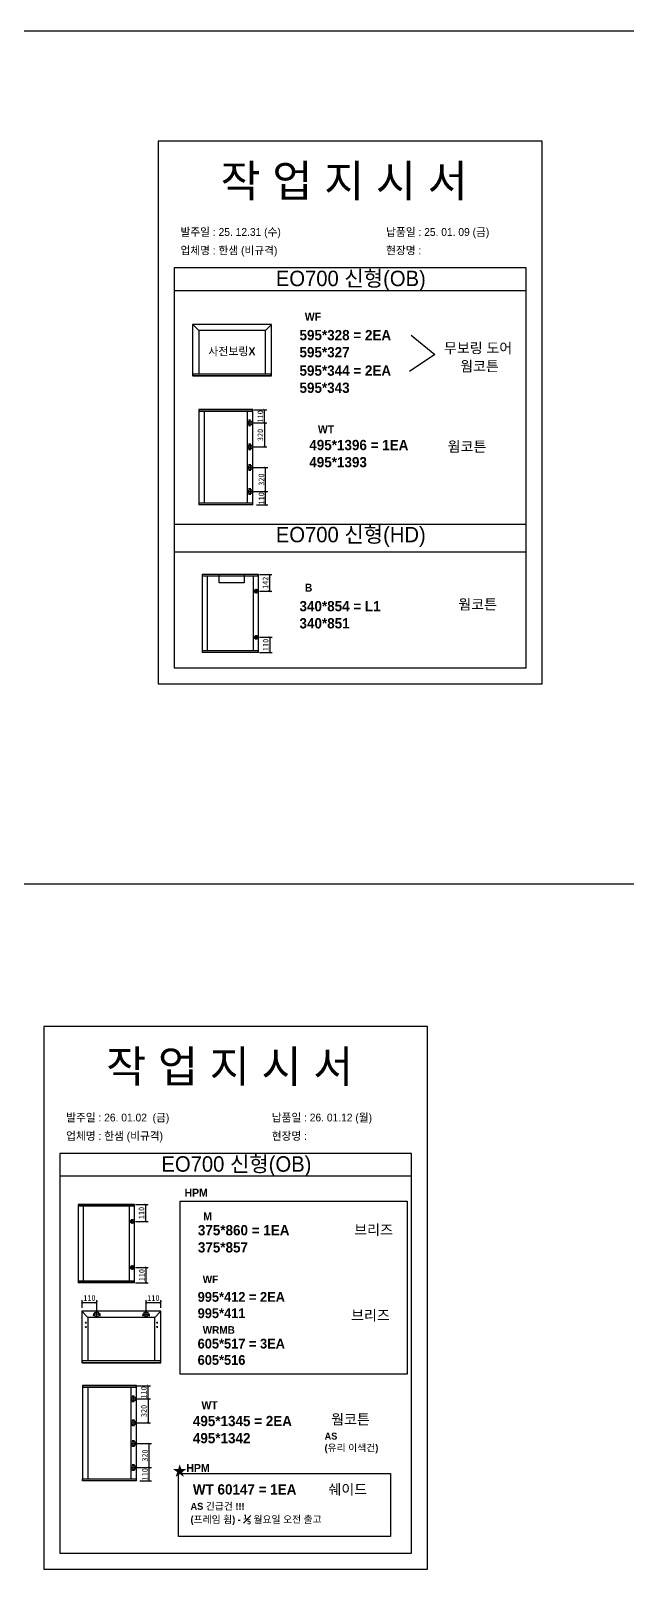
# Model space of a CAD drawing. Header units: millimetres. Extents: x -44117 to 256353, y -2095463 to 65325.
# Drawn here: x 114944 to 117555, y -602945 to -596208 of the extents above; entities that cross this region are included whole.
import ezdxf

# ---------------------------------------------------------------- set-up
doc = ezdxf.new("R2010")
doc.units = ezdxf.units.MM
doc.header["$LTSCALE"] = 10
doc.layers.add('Layer1', color=7, linetype='Continuous', lineweight=70)
doc.styles.add('MtX_Gulim', font='')
doc.styles.get('MtX_Gulim').set_extended_font_data('Gulim', bold=True)
doc.dimstyles.new('ISO-25', dxfattribs={"dimtxt": 2.5, "dimasz": 2.5, "dimexe": 1, "dimexo": 1, "dimtad": 1, "dimtxsty": 'Standard', "dimblk": 'ARCHTICK', "dimcen": 2.5, "dimadec": 0, "dimazin": 0, "dimtfac": 1, "dimtmove": 0, "dimatfit": 3, "dimfxl": 0, "dimarcsym": 0})

# ---------------------------------------------------------------- blocks, each defined once
blk = doc.blocks.new('_ArchTick')
at = {"color": 0, "linetype": 'ByBlock', "const_width": 0.15}
blk.add_lwpolyline([(-0.5, -0.5), (0.5, 0.5)], dxfattribs=at)
blk = doc.blocks.new('*D4344')
at = {"color": 0, "lineweight": -2}
for p, q in [((115945.4, -598589), (116000, -598589)), ((115990, -598662.6), (115990, -598589)), ((115945.4, -598662.6), (116000, -598662.6))]:
    blk.add_line(p, q, dxfattribs=at)
at = {"layer": 'Defpoints', "color": 0}
for p in [(115930.4, -598589), (115990, -598589), (115930.4, -598662.6)]:
    blk.add_point(p, dxfattribs=at)
at = {"color": 0, "lineweight": -2, "xscale": 10, "yscale": 10, "zscale": 10}
for p, rotation in [((115990, -598589), 90), ((115990, -598662.6), 270)]:
    blk.add_blockref('_ArchTick', p, dxfattribs=dict(at, rotation=rotation))
at = {"color": 0, "insert": (115971.3, -598625.8), "char_height": 25, "attachment_point": 5, "rotation": 90}
blk.add_mtext('142', dxfattribs=at)
blk = doc.blocks.new('*D4345')
at = {"color": 0, "lineweight": -2}
for p, q in [((115945.4, -598864.4), (116001, -598864.4)), ((115991, -598864.4), (115991, -598931.3)), ((115945.4, -598931.3), (116001, -598931.3))]:
    blk.add_line(p, q, dxfattribs=at)
at = {"layer": 'Defpoints', "color": 0}
for p in [(115930.4, -598864.4), (115930.4, -598931.3), (115991, -598931.3)]:
    blk.add_point(p, dxfattribs=at)
at = {"color": 0, "lineweight": -2, "xscale": 10, "yscale": 10, "zscale": 10}
for p, rotation in [((115991, -598864.4), 90), ((115991, -598931.3), 270)]:
    blk.add_blockref('_ArchTick', p, dxfattribs=dict(at, rotation=rotation))
at = {"color": 0, "insert": (115972.2, -598897.9), "char_height": 25, "attachment_point": 5, "rotation": 90}
blk.add_mtext('110', dxfattribs=at)
blk = doc.blocks.new('*D4346')
at = {"color": 0, "lineweight": -2}
for p, q in [((115919.8, -597868), (115977.7, -597868)), ((115967.7, -597925.8), (115967.7, -597868)), ((115919.8, -597925.8), (115977.7, -597925.8))]:
    blk.add_line(p, q, dxfattribs=at)
at = {"layer": 'Defpoints', "color": 0}
for p in [(115904.8, -597868), (115967.7, -597868), (115904.8, -597925.8)]:
    blk.add_point(p, dxfattribs=at)
at = {"color": 0, "lineweight": -2, "xscale": 10, "yscale": 10, "zscale": 10}
for p, rotation in [((115967.7, -597868), 90), ((115967.7, -597925.8), 270)]:
    blk.add_blockref('_ArchTick', p, dxfattribs=dict(at, rotation=rotation))
at = {"color": 0, "insert": (115949, -597896.9), "char_height": 25, "attachment_point": 5, "rotation": 90}
blk.add_mtext('110', dxfattribs=at)
blk = doc.blocks.new('*D4347')
at = {"color": 0, "lineweight": -2}
for p, q in [((115919.8, -598226.4), (115982.3, -598226.4)), ((115972.3, -598284.9), (115972.3, -598226.4)), ((115931.5, -598284.9), (115982.3, -598284.9))]:
    blk.add_line(p, q, dxfattribs=at)
at = {"layer": 'Defpoints', "color": 0}
for p in [(115904.8, -598226.4), (115972.3, -598226.4), (115916.5, -598284.9)]:
    blk.add_point(p, dxfattribs=at)
at = {"color": 0, "lineweight": -2, "xscale": 10, "yscale": 10, "zscale": 10}
for p, rotation in [((115972.3, -598226.4), 90), ((115972.3, -598284.9), 270)]:
    blk.add_blockref('_ArchTick', p, dxfattribs=dict(at, rotation=rotation))
at = {"color": 0, "insert": (115953.6, -598255.6), "char_height": 25, "attachment_point": 5, "rotation": 90}
blk.add_mtext('110', dxfattribs=at)
blk = doc.blocks.new('*D4348')
at = {"color": 0, "lineweight": -2}
for p, q in [((115919.8, -598121.2), (115982.3, -598121.2)), ((115972.3, -598226.4), (115972.3, -598121.2)), ((115919.8, -598226.4), (115982.3, -598226.4))]:
    blk.add_line(p, q, dxfattribs=at)
at = {"layer": 'Defpoints', "color": 0}
for p in [(115904.8, -598121.2), (115972.3, -598121.2), (115904.8, -598226.4)]:
    blk.add_point(p, dxfattribs=at)
at = {"color": 0, "lineweight": -2, "xscale": 10, "yscale": 10, "zscale": 10}
for p, rotation in [((115972.3, -598121.2), 90), ((115972.3, -598226.4), 270)]:
    blk.add_blockref('_ArchTick', p, dxfattribs=dict(at, rotation=rotation))
at = {"color": 0, "insert": (115953.6, -598173.8), "char_height": 25, "attachment_point": 5, "rotation": 90}
blk.add_mtext('320', dxfattribs=at)
blk = doc.blocks.new('*D4349')
at = {"color": 0, "lineweight": -2}
for p, q in [((115919.8, -597925.8), (115977.7, -597925.8)), ((115967.7, -597925.8), (115967.7, -598031)), ((115919.8, -598031), (115977.7, -598031))]:
    blk.add_line(p, q, dxfattribs=at)
at = {"layer": 'Defpoints', "color": 0}
for p in [(115904.8, -597925.8), (115904.8, -598031), (115967.7, -598031)]:
    blk.add_point(p, dxfattribs=at)
at = {"color": 0, "lineweight": -2, "xscale": 10, "yscale": 10, "zscale": 10}
for p, rotation in [((115967.7, -597925.8), 90), ((115967.7, -598031), 270)]:
    blk.add_blockref('_ArchTick', p, dxfattribs=dict(at, rotation=rotation))
at = {"color": 0, "insert": (115949, -597978.4), "char_height": 25, "attachment_point": 5, "rotation": 90}
blk.add_mtext('320', dxfattribs=at)
blk = doc.blocks.new('*D4357')
at = {"color": 0, "lineweight": -2}
for p, q in [((115402.9, -601348.5), (115457.5, -601348.5)), ((115447.5, -601422.1), (115447.5, -601348.5)), ((115402.9, -601422.1), (115457.5, -601422.1))]:
    blk.add_line(p, q, dxfattribs=at)
at = {"layer": 'Defpoints', "color": 0}
for p in [(115387.9, -601348.5), (115447.5, -601348.5), (115387.9, -601422.1)]:
    blk.add_point(p, dxfattribs=at)
at = {"color": 0, "lineweight": -2, "xscale": 10, "yscale": 10, "zscale": 10}
for p, rotation in [((115447.5, -601348.5), 90), ((115447.5, -601422.1), 270)]:
    blk.add_blockref('_ArchTick', p, dxfattribs=dict(at, rotation=rotation))
at = {"color": 0, "insert": (115428.7, -601385.3), "char_height": 25, "attachment_point": 5, "rotation": 90}
blk.add_mtext('110', dxfattribs=at)
blk = doc.blocks.new('*D4358')
at = {"color": 0, "lineweight": -2}
for p, q in [((115402.9, -601624), (115458.4, -601624)), ((115448.4, -601624), (115448.4, -601690.8)), ((115402.9, -601690.8), (115458.4, -601690.8))]:
    blk.add_line(p, q, dxfattribs=at)
at = {"layer": 'Defpoints', "color": 0}
for p in [(115387.9, -601624), (115387.9, -601690.8), (115448.4, -601690.8)]:
    blk.add_point(p, dxfattribs=at)
at = {"color": 0, "lineweight": -2, "xscale": 10, "yscale": 10, "zscale": 10}
for p, rotation in [((115448.4, -601624), 90), ((115448.4, -601690.8), 270)]:
    blk.add_blockref('_ArchTick', p, dxfattribs=dict(at, rotation=rotation))
at = {"color": 0, "insert": (115429.7, -601657.4), "char_height": 25, "attachment_point": 5, "rotation": 90}
blk.add_mtext('110', dxfattribs=at)
blk = doc.blocks.new('*D4359')
at = {"color": 0, "lineweight": -2}
for p, q in [((115168.5, -601801.2), (115168.5, -601766.6)), ((115168.5, -601776.6), (115233.1, -601776.6)), ((115233.1, -601813.9), (115233.1, -601766.6))]:
    blk.add_line(p, q, dxfattribs=at)
at = {"layer": 'Defpoints', "color": 0}
for p in [(115233.1, -601776.6), (115168.5, -601816.2), (115233.1, -601828.9)]:
    blk.add_point(p, dxfattribs=at)
at = {"color": 0, "lineweight": -2, "xscale": 10, "yscale": 10, "zscale": 10, "rotation": 180}
blk.add_blockref('_ArchTick', (115168.5, -601776.6), dxfattribs=at)
at = {"color": 0, "lineweight": -2, "xscale": 10, "yscale": 10, "zscale": 10}
blk.add_blockref('_ArchTick', (115233.1, -601776.6), dxfattribs=at)
at = {"color": 0, "insert": (115200.8, -601757.9), "char_height": 25, "attachment_point": 5}
blk.add_mtext('110', dxfattribs=at)
blk = doc.blocks.new('*D4360')
at = {"color": 0, "lineweight": -2}
for p, q in [((115448.6, -601813.9), (115448.6, -601766.6)), ((115448.6, -601776.6), (115513.1, -601776.6)), ((115513.1, -601801.2), (115513.1, -601766.6))]:
    blk.add_line(p, q, dxfattribs=at)
at = {"layer": 'Defpoints', "color": 0}
for p in [(115513.1, -601776.6), (115448.6, -601828.9), (115513.1, -601816.2)]:
    blk.add_point(p, dxfattribs=at)
at = {"color": 0, "lineweight": -2, "xscale": 10, "yscale": 10, "zscale": 10, "rotation": 180}
blk.add_blockref('_ArchTick', (115448.6, -601776.6), dxfattribs=at)
at = {"color": 0, "lineweight": -2, "xscale": 10, "yscale": 10, "zscale": 10}
blk.add_blockref('_ArchTick', (115513.1, -601776.6), dxfattribs=at)
at = {"color": 0, "insert": (115480.9, -601757.9), "char_height": 25, "attachment_point": 5}
blk.add_mtext('110', dxfattribs=at)
blk = doc.blocks.new('*D4361')
at = {"color": 0, "lineweight": -2}
for p, q in [((115410.2, -602141.8), (115468.1, -602141.8)), ((115458.1, -602199.6), (115458.1, -602141.8)), ((115410.2, -602199.6), (115468.1, -602199.6))]:
    blk.add_line(p, q, dxfattribs=at)
at = {"layer": 'Defpoints', "color": 0}
for p in [(115395.2, -602141.8), (115458.1, -602141.8), (115395.2, -602199.6)]:
    blk.add_point(p, dxfattribs=at)
at = {"color": 0, "lineweight": -2, "xscale": 10, "yscale": 10, "zscale": 10}
for p, rotation in [((115458.1, -602141.8), 90), ((115458.1, -602199.6), 270)]:
    blk.add_blockref('_ArchTick', p, dxfattribs=dict(at, rotation=rotation))
at = {"color": 0, "insert": (115439.3, -602170.7), "char_height": 25, "attachment_point": 5, "rotation": 90}
blk.add_mtext('110', dxfattribs=at)
blk = doc.blocks.new('*D4362')
at = {"color": 0, "lineweight": -2}
for p, q in [((115410.2, -602500.2), (115472.7, -602500.2)), ((115462.7, -602558.7), (115462.7, -602500.2)), ((115421.8, -602558.7), (115472.7, -602558.7))]:
    blk.add_line(p, q, dxfattribs=at)
at = {"layer": 'Defpoints', "color": 0}
for p in [(115395.2, -602500.2), (115462.7, -602500.2), (115406.8, -602558.7)]:
    blk.add_point(p, dxfattribs=at)
at = {"color": 0, "lineweight": -2, "xscale": 10, "yscale": 10, "zscale": 10}
for p, rotation in [((115462.7, -602500.2), 90), ((115462.7, -602558.7), 270)]:
    blk.add_blockref('_ArchTick', p, dxfattribs=dict(at, rotation=rotation))
at = {"color": 0, "insert": (115443.9, -602529.4), "char_height": 25, "attachment_point": 5, "rotation": 90}
blk.add_mtext('110', dxfattribs=at)
blk = doc.blocks.new('*D4363')
at = {"color": 0, "lineweight": -2}
for p, q in [((115410.2, -602395), (115472.7, -602395)), ((115462.7, -602500.2), (115462.7, -602395)), ((115410.2, -602500.2), (115472.7, -602500.2))]:
    blk.add_line(p, q, dxfattribs=at)
at = {"layer": 'Defpoints', "color": 0}
for p in [(115395.2, -602395), (115462.7, -602395), (115395.2, -602500.2)]:
    blk.add_point(p, dxfattribs=at)
at = {"color": 0, "lineweight": -2, "xscale": 10, "yscale": 10, "zscale": 10}
for p, rotation in [((115462.7, -602395), 90), ((115462.7, -602500.2), 270)]:
    blk.add_blockref('_ArchTick', p, dxfattribs=dict(at, rotation=rotation))
at = {"color": 0, "insert": (115443.9, -602447.6), "char_height": 25, "attachment_point": 5, "rotation": 90}
blk.add_mtext('320', dxfattribs=at)
blk = doc.blocks.new('*D4364')
at = {"color": 0, "lineweight": -2}
for p, q in [((115410.2, -602199.6), (115468.1, -602199.6)), ((115458.1, -602199.6), (115458.1, -602304.8)), ((115410.2, -602304.8), (115468.1, -602304.8))]:
    blk.add_line(p, q, dxfattribs=at)
at = {"layer": 'Defpoints', "color": 0}
for p in [(115395.2, -602199.6), (115395.2, -602304.8), (115458.1, -602304.8)]:
    blk.add_point(p, dxfattribs=at)
at = {"color": 0, "lineweight": -2, "xscale": 10, "yscale": 10, "zscale": 10}
for p, rotation in [((115458.1, -602199.6), 90), ((115458.1, -602304.8), 270)]:
    blk.add_blockref('_ArchTick', p, dxfattribs=dict(at, rotation=rotation))
at = {"color": 0, "insert": (115439.3, -602252.2), "char_height": 25, "attachment_point": 5, "rotation": 90}
blk.add_mtext('320', dxfattribs=at)

msp = doc.modelspace()

# ---------------------------------------------------------------- linework, layer by layer
at = {"color": 1}
msp.add_line((104015.69829, -596208.40571), (196284.84516, -596208.40571), dxfattribs=at)
msp.add_line((104015.69829, -596208.40571), (196284.84516, -596208.40571), dxfattribs=at)
for p, q in [((117112.02508, -597246.65272), (115572.02508, -597246.65272)), ((117112.02508, -597346.65272), (115572.02508, -597346.65272)), ((115652.70881, -597494.23648), (115652.70881, -597718.57681)), ((115679.04956, -597520.57723), (115652.79549, -597494.0272)), ((115997.59464, -597493.94052), (115653.00477, -597493.94052)), ((115971.54985, -597520.57723), (115997.80392, -597494.0272)), ((115997.8906, -597718.57681), (115997.8906, -597494.23648)), ((115679.04956, -597520.57723), (115679.04956, -597710.58579)), ((115971.54985, -597520.57723), (115679.04956, -597520.57723)), ((115971.54985, -597709.99387), (115971.54985, -597520.57723)), ((116608.99826, -597541.6514), (116713.19444, -597626.70951)), ((116713.19444, -597626.70951), (116602.6189, -597701.13535)), ((115652.70881, -597709.99387), (115997.8906, -597709.99387)), ((115652.70881, -597718.04407), (115997.59464, -597718.04407)), ((115653.00477, -597718.87277), (115997.59464, -597718.87277)), ((115654.18862, -597709.99387), (115654.18862, -597718.87277)), ((115996.41079, -597718.87277), (115996.41079, -597709.99387)), ((115679.5377, -597867.49228), (115679.5377, -598284.70014)), ((115916.53127, -597867.97159), (115679.5377, -597867.97159)), ((115916.53127, -597875.21454), (115679.5377, -597875.21454)), ((115916.26498, -597867.22599), (115679.80398, -597867.22599)), ((115680.86912, -597867.22599), (115680.86912, -597875.21454)), ((115703.23706, -597874.68197), (115703.23706, -598276.97789)), ((115892.56563, -598276.97789), (115892.56563, -597875.21454)), ((115915.19984, -597875.21454), (115915.19984, -597867.22599)), ((115916.53127, -598284.70014), (115916.53127, -597867.49228)), ((115890.29014, -597925.80867), (115919.33932, -597925.80867)), ((115902.15188, -597913.82585), (115897.89132, -597913.82585)), ((115902.15188, -597937.79149), (115897.89132, -597937.79149)), ((115900.0216, -597911.69557), (115900.0216, -597915.95613)), ((115900.0216, -597935.66121), (115900.0216, -597939.92177)), ((115904.81473, -597940.33327), (115904.81473, -597911.28409)), ((115890.29014, -598030.99122), (115919.33932, -598030.99122)), ((115902.15188, -598019.00839), (115897.89132, -598019.00839)), ((115900.0216, -598016.87811), (115900.0216, -598021.13867)), ((115904.81473, -598016.46663), (115904.81473, -598045.5158)), ((115902.15188, -598042.97403), (115897.89132, -598042.97403)), ((115900.0216, -598040.84375), (115900.0216, -598045.10431)), ((115890.29014, -598121.20122), (115919.33932, -598121.20122)), ((115902.15188, -598109.21839), (115897.89132, -598109.21839)), ((115902.15188, -598133.18403), (115897.89132, -598133.18403)), ((115900.0216, -598107.08811), (115900.0216, -598111.34866)), ((115900.0216, -598131.05375), (115900.0216, -598135.31431)), ((115904.81473, -598106.67662), (115904.81473, -598135.7258)), ((115890.29014, -598226.38375), (115919.33932, -598226.38375)), ((115902.15188, -598214.40091), (115897.89132, -598214.40091)), ((115900.0216, -598212.27063), (115900.0216, -598216.53119)), ((115900.0216, -598236.23627), (115900.0216, -598240.49683)), ((115904.81473, -598211.85915), (115904.81473, -598240.90833)), ((115916.53127, -598276.97789), (115679.5377, -598276.97789)), ((115916.53127, -598284.22084), (115679.5377, -598284.22084)), ((115916.26498, -598284.96643), (115679.80398, -598284.96643)), ((115680.86912, -598284.96643), (115680.86912, -598276.97789)), ((115902.15188, -598238.36655), (115897.89132, -598238.36655)), ((115915.19984, -598276.97789), (115915.19984, -598284.96643)), ((115572.02508, -598368.73637), (117112.02508, -598368.73637)), ((115572.02508, -598489.98283), (117112.02508, -598489.98283)), ((115694.52852, -598589.19733), (115694.52852, -598931.08421)), ((115941.02916, -598589.64006), (115694.52852, -598589.64006)), ((115941.02916, -598596.33022), (115694.52852, -598596.33022)), ((115940.7832, -598588.95137), (115694.77448, -598588.95137)), ((115716.41912, -598595.8383), (115716.41912, -598923.95133)), ((115918.8926, -598923.95133), (115918.8926, -598596.33022)), ((115939.79935, -598596.33022), (115939.79935, -598588.95137)), ((115941.02916, -598931.08421), (115941.02916, -598589.19733)), ((115941.02916, -598923.95133), (115694.52852, -598923.95133)), ((115941.02916, -598930.64149), (115694.52852, -598930.64149)), ((115940.7832, -598931.33018), (115694.77448, -598931.33018)), ((115695.75833, -598931.33018), (115695.75833, -598923.95133)), ((115939.79935, -598923.95133), (115939.79935, -598931.33018)), ((116611.30527, -601124.47349), (115071.30527, -601124.47349)), ((116611.30527, -601224.47349), (115071.30527, -601224.47349)), ((115152.00472, -601348.70411), (115152.00472, -601690.59099)), ((115398.50536, -601349.14684), (115152.00472, -601349.14684)), ((115398.50536, -601355.837), (115152.00472, -601355.837)), ((115398.2594, -601348.45814), (115152.25068, -601348.45814)), ((115173.89532, -601355.34507), (115173.89532, -601683.45811)), ((115376.3688, -601683.45811), (115376.3688, -601355.837)), ((115397.27556, -601355.837), (115397.27556, -601348.45814)), ((115398.50536, -601690.59099), (115398.50536, -601348.70411)), ((115398.50536, -601683.45811), (115152.00472, -601683.45811)), ((115398.50536, -601690.14827), (115152.00472, -601690.14827)), ((115398.2594, -601690.83696), (115152.25068, -601690.83696)), ((115153.23453, -601690.83696), (115153.23453, -601683.45811)), ((115397.27556, -601683.45811), (115397.27556, -601690.83696)), ((115168.24956, -601816.18395), (115168.24956, -602040.52427)), ((115194.59031, -601842.5247), (115168.33624, -601815.97467)), ((115513.13539, -601815.88798), (115168.54552, -601815.88798)), ((115181.56792, -601865.60985), (115187.48719, -601865.60985)), ((115184.52755, -601862.65021), (115184.52755, -601868.56948)), ((115194.59031, -601842.5247), (115194.59031, -602032.53326)), ((115487.0906, -601842.5247), (115194.59031, -601842.5247)), ((115249.20899, -601828.91038), (115216.92215, -601828.91038)), ((115222.11492, -601834.82965), (115217.3795, -601834.82965)), ((115219.74721, -601832.46194), (115219.74721, -601837.19735)), ((115233.06556, -601845.05379), (115233.06556, -601812.76696)), ((115248.75163, -601834.82965), (115244.01622, -601834.82965)), ((115246.38392, -601832.46194), (115246.38392, -601837.19735)), ((115432.47193, -601828.91038), (115464.75877, -601828.91038)), ((115437.66471, -601834.82965), (115432.92929, -601834.82965)), ((115435.297, -601832.46194), (115435.297, -601837.19735)), ((115448.61535, -601845.05379), (115448.61535, -601812.76696)), ((115464.30142, -601834.82965), (115459.566, -601834.82965)), ((115461.93371, -601832.46194), (115461.93371, -601837.19735)), ((115487.0906, -601842.5247), (115513.34467, -601815.97467)), ((115487.0906, -602031.94133), (115487.0906, -601842.5247)), ((115500.113, -601865.60985), (115494.19373, -601865.60985)), ((115497.15337, -601862.65021), (115497.15337, -601868.56948)), ((115513.43135, -602040.52427), (115513.43135, -601816.18395)), ((115181.56792, -601884.55151), (115187.48719, -601884.55151)), ((115184.52755, -601881.59188), (115184.52755, -601887.51115)), ((115500.113, -601884.55151), (115494.19373, -601884.55151)), ((115497.15337, -601881.59188), (115497.15337, -601887.51115)), ((115168.24956, -602031.94133), (115513.43135, -602031.94133)), ((115168.24956, -602039.99154), (115513.13539, -602039.99154)), ((115168.54552, -602040.82024), (115513.13539, -602040.82024)), ((115169.72937, -602031.94133), (115169.72937, -602040.82024)), ((115511.95154, -602040.82024), (115511.95154, -602031.94133)), ((115169.87725, -602141.2852), (115169.87725, -602558.49306)), ((115406.87082, -602141.76451), (115169.87725, -602141.76451)), ((115406.60453, -602141.01891), (115170.14354, -602141.01891)), ((115171.20868, -602141.01891), (115171.20868, -602149.00746)), ((115405.53939, -602149.00746), (115405.53939, -602141.01891)), ((115406.87082, -602558.49306), (115406.87082, -602141.2852)), ((115406.87082, -602149.00746), (115169.87725, -602149.00746)), ((115193.57661, -602148.47489), (115193.57661, -602550.77081)), ((115380.62969, -602199.60159), (115409.67887, -602199.60159)), ((115382.90518, -602550.77081), (115382.90518, -602149.00746)), ((115392.49143, -602187.61877), (115388.23088, -602187.61877)), ((115390.36115, -602185.48849), (115390.36115, -602189.74905)), ((115390.36115, -602209.45413), (115390.36115, -602213.71469)), ((115395.15428, -602214.12619), (115395.15428, -602185.07701)), ((115392.49143, -602211.58441), (115388.23088, -602211.58441)), ((115380.62969, -602304.78414), (115409.67887, -602304.78414)), ((115392.49143, -602292.80131), (115388.23088, -602292.80131)), ((115392.49143, -602316.76695), (115388.23088, -602316.76695)), ((115390.36115, -602290.67103), (115390.36115, -602294.93159)), ((115390.36115, -602314.63667), (115390.36115, -602318.89723)), ((115395.15428, -602290.25955), (115395.15428, -602319.30872)), ((115380.62969, -602394.99414), (115409.67887, -602394.99414)), ((115392.49143, -602383.0113), (115388.23088, -602383.0113)), ((115392.49143, -602406.97695), (115388.23088, -602406.97695)), ((115390.36115, -602380.88103), (115390.36115, -602385.14158)), ((115390.36115, -602404.84667), (115390.36115, -602409.10723)), ((115395.15428, -602380.46954), (115395.15428, -602409.51872)), ((115380.62969, -602500.17667), (115409.67887, -602500.17667)), ((115392.49143, -602488.19383), (115388.23088, -602488.19383)), ((115392.49143, -602512.15947), (115388.23088, -602512.15947)), ((115390.36115, -602486.06355), (115390.36115, -602490.32411)), ((115390.36115, -602510.02919), (115390.36115, -602514.28975)), ((115395.15428, -602485.65207), (115395.15428, -602514.70125)), ((115406.87082, -602550.77081), (115169.87725, -602550.77081)), ((115406.87082, -602558.01376), (115169.87725, -602558.01376)), ((115406.60453, -602558.75935), (115170.14354, -602558.75935)), ((115171.20868, -602558.75935), (115171.20868, -602550.77081)), ((115405.53939, -602550.77081), (115405.53939, -602558.75935))]:
    msp.add_line(p, q)
at = {"color": 2}
msp.add_line((104015.69829, -599943.23236), (196284.84516, -599943.23236), dxfattribs=at)
msp.add_line((104015.69829, -599943.23236), (196284.84516, -599943.23236), dxfattribs=at)
for points in [[(115502.02508, -599067.483), (117182.02508, -599067.483), (117182.02508, -596691.483), (115502.02508, -596691.483)], [(115001.30527, -602945.30377), (116681.30527, -602945.30377), (116681.30527, -600569.30377), (115001.30527, -600569.30377)], [(115598.67688, -601332.90017), (116592.15558, -601332.90017), (116592.15558, -602091.61849), (115598.67688, -602091.61849)]]:
    msp.add_lwpolyline(points, close=True)
for points in [[(115572.02508, -597246.65272), (115572.02508, -598997.483), (117112.02508, -598997.483), (117112.02508, -597246.65272)], [(115878.01354, -598588.95137), (115878.01354, -598626.52753), (115768.34236, -598626.52753), (115768.34236, -598588.95137)], [(115071.30527, -601124.47349), (115071.30527, -602875.30377), (116611.30527, -602875.30377), (116611.30527, -601124.47349)]]:
    msp.add_lwpolyline(points)
at = {"color": 1}
msp.add_lwpolyline([(115590.37735, -602526.3199), (116519.21188, -602526.3199), (116519.21188, -602801.90817), (115590.37735, -602801.90817)], close=True, dxfattribs=at)
for centre, radius in [((115904.81473, -597925.80867), 9.31997), ((115900.0216, -597913.82585), 0.85211), ((115900.0216, -597937.79149), 0.85211), ((115904.81473, -598030.99122), 9.31997), ((115900.0216, -598019.00839), 0.85211), ((115900.0216, -598042.97403), 0.85211), ((115904.81473, -598121.20122), 9.31997), ((115900.0216, -598109.21839), 0.85211), ((115900.0216, -598133.18403), 0.85211), ((115904.81473, -598226.38375), 9.31997), ((115900.0216, -598214.40091), 0.85211), ((115900.0216, -598238.36655), 0.85211), ((115184.52755, -601865.60985), 0.88789), ((115219.74721, -601834.82965), 0.94708), ((115233.06556, -601828.91038), 10.35872), ((115246.38392, -601834.82965), 0.94708), ((115435.297, -601834.82965), 0.94708), ((115448.61535, -601828.91038), 10.35872), ((115461.93371, -601834.82965), 0.94708), ((115497.15337, -601865.60985), 0.88789), ((115184.52755, -601884.55151), 0.88789), ((115497.15337, -601884.55151), 0.88789), ((115395.15428, -602199.60159), 9.31997), ((115390.36115, -602187.61877), 0.85211), ((115390.36115, -602211.58441), 0.85211), ((115395.15428, -602304.78414), 9.31997), ((115390.36115, -602292.80131), 0.85211), ((115390.36115, -602316.76695), 0.85211), ((115395.15428, -602394.99414), 9.31997), ((115390.36115, -602383.0113), 0.85211), ((115390.36115, -602406.97695), 0.85211), ((115395.15428, -602500.17667), 9.31997), ((115390.36115, -602488.19383), 0.85211), ((115390.36115, -602512.15947), 0.85211)]:
    msp.add_circle(centre, radius)
for centre, radius, start, end in [((115653.00477, -597494.23648), 0.29596, 90, 180), ((115997.59464, -597494.23648), 0.29596, 0, 90), ((115653.00477, -597718.57681), 0.29596, 180, 270), ((115997.59464, -597718.57681), 0.29596, 270, 0), ((115679.80398, -597867.49228), 0.26628, 90, 180), ((115916.26498, -597867.49228), 0.26628, 0, 90), ((115679.80398, -598284.70015), 0.26628, 180, 270), ((115916.26498, -598284.70015), 0.26628, 270, 0), ((115940.7832, -598589.19733), 0.24596, 0, 90), ((115694.77448, -598931.08422), 0.24596, 180, 270), ((115940.7832, -598931.08422), 0.24596, 270, 0), ((115398.2594, -601348.70411), 0.24596, 0, 90), ((115152.25068, -601690.591), 0.24596, 180, 270), ((115398.2594, -601690.591), 0.24596, 270, 0), ((115168.54552, -601816.18395), 0.29596, 90, 180), ((115513.13539, -601816.18395), 0.29596, 0, 90), ((115168.54552, -602040.52427), 0.29596, 180, 270), ((115513.13539, -602040.52427), 0.29596, 270, 0), ((115170.14354, -602141.2852), 0.26628, 90, 180), ((115406.60453, -602141.2852), 0.26628, 0, 90), ((115170.14354, -602558.49307), 0.26628, 180, 270), ((115406.60453, -602558.49307), 0.26628, 270, 0)]:
    msp.add_arc(centre, radius, start, end)
at = {"layer": 'Layer1'}
for p, q in [((115930.39118, -598653.50264), (115930.39118, -598671.63305)), ((115930.39118, -598873.51101), (115930.39118, -598855.3806)), ((115387.86738, -601413.00942), (115387.86738, -601431.13982)), ((115387.86738, -601633.01778), (115387.86738, -601614.88738))]:
    msp.add_line(p, q, dxfattribs=at)
for points in [[(115939.45638, -598662.56785), (115921.32597, -598662.56785)], [(115939.45638, -598864.4458), (115921.32597, -598864.4458)], [(115396.93258, -601422.07462), (115378.80218, -601422.07462)], [(115396.93258, -601623.95258), (115378.80218, -601623.95258)]]:
    msp.add_lwpolyline(points, close=True, dxfattribs=at)
for centre in [(115930.39118, -598662.56785), (115930.39118, -598864.4458), (115387.86738, -601422.07462), (115387.86738, -601623.95258)]:
    msp.add_circle(centre, 6.04347, dxfattribs=at)

# ---------------------------------------------------------------- texts
at = {"linetype": 'Continuous', "style": 'MtX_Gulim'}
for s, height, p in [('WF', 35.049344, (116143.62468, -597477.83876)), ('사전보링X', 35.049344, (115721.08791, -597629.69827)), ('WT', 35.049344, (116200.91214, -597970.70075)), ('B', 35.04934, (116143.62468, -598664.82465)), ('HPM', 35.049344, (115617.12253, -601313.96423)), ('M', 35.04934, (115698.81493, -601417.71168)), ('WF', 33.405982, (115696.7158, -601692.52188)), ('WRMB', 33.405982, (115696.7158, -601914.23519)), ('WT', 35.049344, (115691.2517, -602244.49367)), ('HPM', 35.049344, (115625.09435, -602519.4363))]:
    msp.add_text(s, height=height, dxfattribs=at).set_placement(p)
at = {"attachment_point": 1}
for s, width, gutter_width, heights, insert, char_height in [('{\\fGulim|b0|i0|c129|p50;작 업 지 시 서}', 3307.3198183, 12.5, [-155.84554], (115774.83168, -596795.64551), 140), ('\\pt11;{\\fGulim|b0|i0|c129|p50;발주일 : 25. 12.31 (수)}', 3307.3198183, 12.5, [34.50412], (115599.62232, -597072.36593), 34.3), ('{\\fGulim|b0|i0|c129|p50;납품일 : 25. 01. 09 (금)}', 3307.3198183, 12.5, [35.09023], (116499.60031, -597072.36593), 34.3), ('{\\fGulim|b0|i0|c129|p50;업체명 : 한샘 (비규격)}', 3307.3198183, 12.5, [36.11279], (115599.62232, -597153.02211), 34.3), ('{\\fGulim|b0|i0|c129|p50;현장명 : }', 3307.3198183, 12.5, [-38.2735], (116499.60031, -597153.02211), 34.3), ('{\\fGulim|b0|i0|c129|p50;EO700 신형(OB)}', 1597.0710432, 6.03612, [-85.06834], (116016.90258, -597259.08095), 67.6045736), ('{\\f굴림|b1|i0|c129|p50;595*328 = 2EA\\P\\C1;595*327}', 13607.1496112, 175, [-121.25], (116120.39752, -597518.57426), 45), ('{\\f굴림|b1|i0|c129|p50;무보링 도어}', 13607.1496112, 175, [-50.11905], (116752.75351, -597574.93353), 45), ('{\\f굴림|b1|i0|c129|p50;595*344 = 2EA\\P\\C1;595*343}', 13607.1496112, 175, [-121.30952], (116120.39752, -597674.07111), 45), ('{\\f굴림|b1|i0|c129|p50;웜코튼}', 13607.1496112, 175, [-48.57143], (116823.76998, -597654.69038), 45), ('{\\f굴림|b1|i0|c129|p50;495*1396 = 1EA\\P\\C1;495*1393}', 13607.1496112, 175, [-121.36905], (116163.35128, -597999.99412), 45), ('{\\f굴림|b1|i0|c129|p50;웜코튼}', 13607.1496112, 175, [-48.57143], (116769.20861, -598006.6427), 45), ('{\\fGulim|b0|i0|c129|p50;EO700 신형(HD)}', 1597.0710432, 6.03612, [-85.06834], (116016.90258, -598380.74324), 67.6045736), ('{\\f굴림|b1|i0|c129|p50;340*854 = L1\\P\\C1;340*851}', 13607.1496112, 175, [-121.36905], (116120.39752, -598705.56015), 45), ('{\\f굴림|b1|i0|c129|p50;웜코튼}', 13607.1496112, 175, [-48.57143], (116815.72933, -598697.90813), 45), ('{\\fGulim|b0|i0|c129|p50;작 업 지 시 서}', 3307.3198183, 12.5, [-155.84554], (115274.11188, -600673.46628), 140), ('\\pt11;{\\fGulim|b0|i0|c129|p50;발주일 : 26. 01.02  (금)}', 3307.3198183, 12.5, [34.50412], (115098.90252, -600950.1867), 34.3), ('{\\fGulim|b0|i0|c129|p50;납품일 : 26. 01.12 (월)}', 3307.3198183, 12.5, [35.09023], (115998.88051, -600950.1867), 34.3), ('{\\fGulim|b0|i0|c129|p50;업체명 : 한샘 (비규격)}', 3307.3198183, 12.5, [36.11279], (115098.90252, -601030.84288), 34.3), ('{\\fGulim|b0|i0|c129|p50;현장명 : }', 3307.3198183, 12.5, [-38.2735], (115998.88051, -601030.84288), 34.3), ('{\\fGulim|b0|i0|c129|p50;EO700 신형(OB)}', 1597.0710432, 6.03612, [-85.06834], (115516.18278, -601136.90173), 67.6045736), ('{\\f굴림|b1|i0|c129|p50;375*860 = 1EA\\P\\C1;375*857}', 13607.1496112, 175, [-121.30952], (115675.58777, -601438.23923), 45), ('{\\f굴림|b1|i0|c129|p50;브리즈}', 13607.1496112, 175, [-50], (116360.0273, -601436.79425), 45), ('{\\f굴림|b1|i0|c129|p50;995*412 = 2EA\\P\\C1;995*411}', 12969.1498147, 166.79476, [-115.6784], (115674.5777, -601731.3474), 42.8900805), ('{\\f굴림|b1|i0|c129|p50;브리즈}', 13607.1496112, 175, [-50], (116346.41801, -601811.04993), 45), ('{\\f굴림|b1|i0|c129|p50;605*517 = 3EA\\P\\C1;605*516}', 12969.1498147, 166.79476, [-115.6784], (115674.5777, -601936.0491), 42.8900805), ('{\\f굴림|b1|i0|c129|p50;495*1345 = 2EA\\P\\C1;495*1342}', 13607.1496112, 175, [-121.36905], (115653.69083, -602273.78704), 45), ('{\\f굴림|b1|i0|c129|p50;웜코튼}', 13607.1496112, 175, [-48.57143], (116258.98031, -602266.63027), 45), ('{\\f굴림|b1|i0|c129|p50;WT 60147 = 1EA}', 13607.1496112, 175, [46.36905], (115653.69083, -602573.19158), 45), ('{\\f굴림|b1|i0|c129|p50;쉐이드}', 13607.1496112, 175, [-50], (116247.02594, -602573.01356), 45)]:
    msp.add_mtext_dynamic_manual_height_columns(s, width=width, gutter_width=gutter_width, heights=heights, dxfattribs=dict(at, insert=insert, char_height=char_height))
at = {"color": 1, "attachment_point": 1}
for s, width, gutter_width, heights, insert, char_height in [('{\\f굴림|b1|i0|c129|p50;AS\\P(유리 이색건)}', 9266.2972437, 119.17279, [-89.5012], (116230.26019, -602347.11631), 30.6444324), ('{\\f굴림|b1|i0|c129|p50;★}', 13607.1496112, 175, [-46.96429], (115565.49785, -602491.86959), 45), ('{\\f굴림|b1|i0|c129|p50;AS 긴급건 !!!\\A1;^J(프레임 휨) - {\\H0.7x;\\S1#5;} 월요일 오전 출고}', 9266.2972437, 119.17279, [-100.29161], (115643.48551, -602654.56746), 30.6444324)]:
    msp.add_mtext_dynamic_manual_height_columns(s, width=width, gutter_width=gutter_width, heights=heights, dxfattribs=dict(at, insert=insert, char_height=char_height))

# ---------------------------------------------------------------- dimensions: what is measured, and where the dimension line sits
for base, p1, p2, picture, middle in [((115967.73987, -597867.97159), (115904.81473, -597925.80867), (115904.81473, -597867.97159), '*D4346', (115967.73987, -597896.89013)), ((115458.07942, -602141.76451), (115395.15428, -602199.60159), (115395.15428, -602141.76451), '*D4361', (115458.07942, -602170.68305))]:
    dim = msp.add_linear_dim(base=base, p1=p1, p2=p2, angle=90, text='110', dimstyle='ISO-25', override={"dimscale": 10, "dimasz": 1, "dimexo": 1.5, "dimtxsty": 'Standard'})
    dim.commit()
    dim.dimension.update_dxf_attribs({"geometry": picture, "text_midpoint": middle, "dimtype": 160})
for base, p1, p2, text, picture, middle in [((115967.73987, -598030.99122), (115904.81473, -597925.80868), (115904.81473, -598030.99122), '320', '*D4349', (115948.98987, -597978.39995)), ((115972.31133, -598121.20122), (115904.81473, -598226.38374), (115904.81473, -598121.20122), '320', '*D4348', (115953.56133, -598173.79248)), ((115972.31133, -598226.38374), (115916.45327, -598284.88844), (115904.81473, -598226.38374), '110', '*D4347', (115953.56133, -598255.63609)), ((115990.00495, -598588.95137), (115930.39118, -598662.56785), (115930.39118, -598588.95137), '142', '*D4344', (115971.25495, -598625.75961)), ((115990.95842, -598931.33018), (115930.39118, -598864.4458), (115930.39118, -598931.33018), '110', '*D4345', (115972.20842, -598897.88799)), ((115447.48115, -601348.45814), (115387.86738, -601422.07462), (115387.86738, -601348.45814), '110', '*D4357', (115428.73115, -601385.26638)), ((115448.43463, -601690.83696), (115387.86738, -601623.95258), (115387.86738, -601690.83696), '110', '*D4358', (115429.68463, -601657.39477)), ((115458.07942, -602304.78414), (115395.15428, -602199.6016), (115395.15428, -602304.78414), '320', '*D4364', (115439.32942, -602252.19287)), ((115462.65088, -602394.99414), (115395.15428, -602500.17666), (115395.15428, -602394.99414), '320', '*D4363', (115443.90088, -602447.5854)), ((115462.65088, -602500.17666), (115406.79283, -602558.68136), (115395.15428, -602500.17666), '110', '*D4362', (115443.90088, -602529.42901))]:
    dim = msp.add_linear_dim(base=base, p1=p1, p2=p2, angle=90, text=text, dimstyle='ISO-25', override={"dimscale": 10, "dimasz": 1, "dimexo": 1.5, "dimtxsty": 'Standard'})
    dim.commit()
    dim.dimension.update_dxf_attribs({"geometry": picture, "text_midpoint": middle})
for base, p1, p2, picture, middle in [((115233.06557, -601776.60355), (115168.54552, -601816.18395), (115233.06557, -601828.91038), '*D4359', (115200.80554, -601757.85355)), ((115513.13539, -601776.60355), (115448.61535, -601828.91038), (115513.13539, -601816.18395), '*D4360', (115480.87537, -601757.85355))]:
    dim = msp.add_linear_dim(base=base, p1=p1, p2=p2, text='110', dimstyle='ISO-25', override={"dimscale": 10, "dimasz": 1, "dimexo": 1.5, "dimtxsty": 'Standard'})
    dim.commit()
    dim.dimension.update_dxf_attribs({"geometry": picture, "text_midpoint": middle})

doc.saveas('drawing.dxf')
